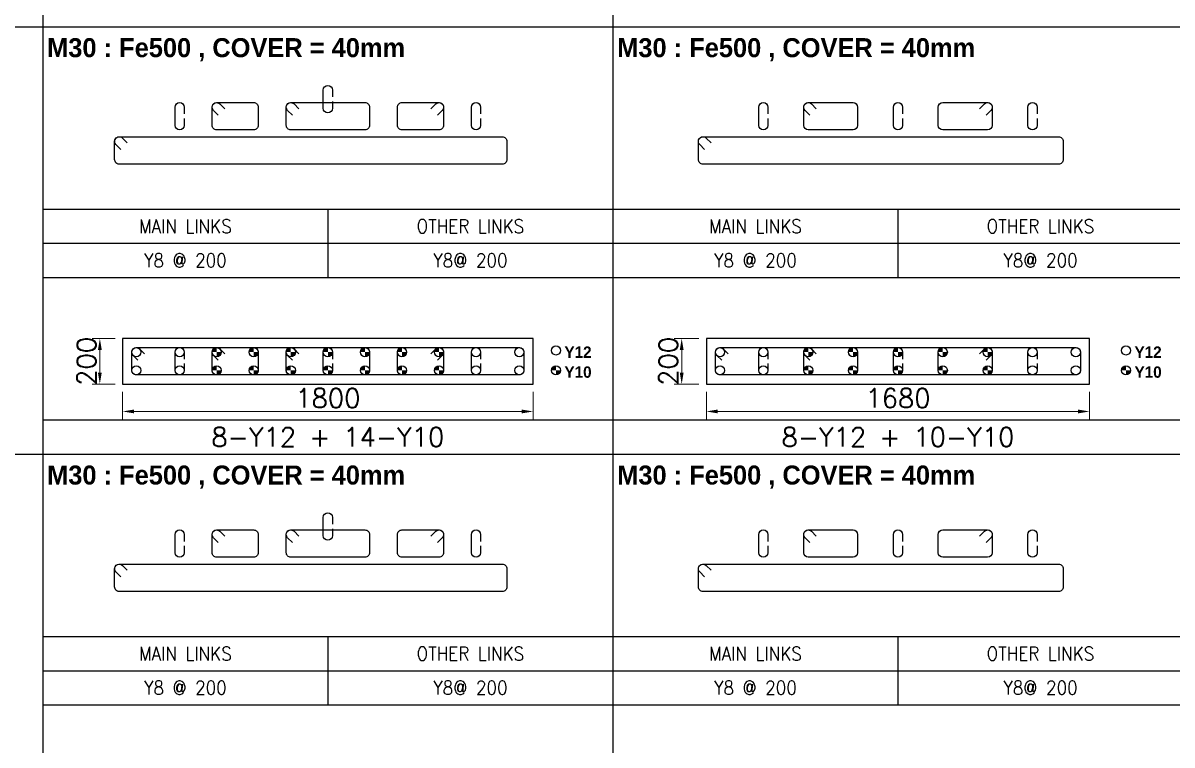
# Model space of a CAD drawing. Header units: millimetres. Extents: x -28707963 to -28231469, y 696001 to 896471.
# Drawn here: x -28330547 to -28315430, y 865218 to 874721 of the extents above; entities that cross this region are included whole.
import ezdxf
from ezdxf.enums import TextEntityAlignment as Align

# ---------------------------------------------------------------- set-up
doc = ezdxf.new("R2010")
doc.units = ezdxf.units.MM
doc.header["$MEASUREMENT"] = 0
doc.header["$PDMODE"] = 34
doc.header["$PDSIZE"] = -8
doc.layers.get('0').update_dxf_attribs({"lineweight": 5})
for name, color, linetype in [('04 NORMAL TEXT.', 4, 'Continuous'), ('09 COL TEXT-SCH', 2, 'Continuous'), ('14 REINF', 6, 'Continuous'), ('22 TABLE FRAME', 5, 'Continuous'), ('23 STIRRUPS', 5, 'Continuous'), ('TEXT', 4, 'Continuous')]:
    doc.layers.add(name, color=color, linetype=linetype)
doc.layers.add('19 COLUMN', color=1, linetype='Continuous', lineweight=25)
doc.styles.add('adani bold', font='')
doc.styles.add('ROMANS', font='simplex.shx')
doc.styles.get('adani bold').set_extended_font_data('Adani Bold', bold=True)
doc.dimstyles.new('D 50', dxfattribs={"dimscale": 100, "dimtxt": 3, "dimasz": 1.5, "dimexe": 1, "dimexo": 1, "dimgap": 0.5, "dimtad": 1, "dimdec": 0, "dimdsep": 46, "dimtxsty": 'ROMANS', "dimcen": 2.5, "dimclrd": 5, "dimclre": 5, "dimclrt": 4, "dimadec": 0, "dimazin": 0, "dimtfac": 1, "dimtdec": 0, "dimtmove": 0, "dimatfit": 3, "dimfxl": 1, "dimlwd": 0, "dimlwe": 0, "dimarcsym": 0})

# ---------------------------------------------------------------- blocks, each defined once
blk = doc.blocks.new('*D822')
at = {"color": 5, "lineweight": 0, "transparency": 16777216}
for p, q in [((-28329236, 869868), (-28329236, 869508)), ((-28323836, 869868), (-28323836, 869508)), ((-28329086, 869608), (-28323986, 869608))]:
    blk.add_line(p, q, dxfattribs=at)
at = {"color": 5, "transparency": 16777216}
for points in [[(-28329086, 869633), (-28329086, 869583), (-28329236, 869608)], [(-28323986, 869583), (-28323986, 869633), (-28323836, 869608)]]:
    blk.add_solid(points, dxfattribs=at)
at = {"layer": 'Defpoints', "color": 0, "transparency": 16777216}
for p in [(-28329236, 869968), (-28323836, 869968), (-28323836, 869608)]:
    blk.add_point(p, dxfattribs=at)
at = {"color": 4, "transparency": 16777216, "insert": (-28326536, 869783), "char_height": 250, "attachment_point": 5, "style": 'ROMANS'}
blk.add_mtext('1800', dxfattribs=at)
blk = doc.blocks.new('*D823')
at = {"color": 5, "lineweight": 0, "transparency": 16777216}
for p, q in [((-28329336, 870568), (-28329636, 870568)), ((-28329536, 870118), (-28329536, 870418)), ((-28329336, 869968), (-28329636, 869968))]:
    blk.add_line(p, q, dxfattribs=at)
at = {"color": 5, "transparency": 16777216}
for points in [[(-28329511, 870418), (-28329561, 870418), (-28329536, 870568)], [(-28329561, 870118), (-28329511, 870118), (-28329536, 869968)]]:
    blk.add_solid(points, dxfattribs=at)
at = {"layer": 'Defpoints', "color": 0, "transparency": 16777216}
for p in [(-28329536, 870568), (-28329236, 870568), (-28329236, 869968)]:
    blk.add_point(p, dxfattribs=at)
at = {"color": 4, "transparency": 16777216, "insert": (-28329711, 870268), "char_height": 250, "attachment_point": 5, "rotation": 90, "style": 'ROMANS'}
blk.add_mtext('200', dxfattribs=at)
blk = doc.blocks.new('*D827')
at = {"color": 5, "lineweight": 0, "transparency": 16777216}
for p, q in [((-28321556, 869868), (-28321556, 869508)), ((-28316516, 869868), (-28316516, 869508)), ((-28321406, 869608), (-28316666, 869608))]:
    blk.add_line(p, q, dxfattribs=at)
at = {"color": 5, "transparency": 16777216}
for points in [[(-28321406, 869633), (-28321406, 869583), (-28321556, 869608)], [(-28316666, 869583), (-28316666, 869633), (-28316516, 869608)]]:
    blk.add_solid(points, dxfattribs=at)
at = {"layer": 'Defpoints', "color": 0, "transparency": 16777216}
for p in [(-28321556, 869968), (-28316516, 869968), (-28316516, 869608)]:
    blk.add_point(p, dxfattribs=at)
at = {"color": 4, "transparency": 16777216, "insert": (-28319036, 869783), "char_height": 250, "attachment_point": 5, "style": 'ROMANS'}
blk.add_mtext('1680', dxfattribs=at)
blk = doc.blocks.new('*D848')
at = {"color": 5, "lineweight": 0, "transparency": 16777216}
for p, q in [((-28321656, 870568), (-28321981, 870568)), ((-28321881, 870118), (-28321881, 870418)), ((-28321656, 869968), (-28321981, 869968))]:
    blk.add_line(p, q, dxfattribs=at)
at = {"color": 5, "transparency": 16777216}
for points in [[(-28321856, 870418), (-28321906, 870418), (-28321881, 870568)], [(-28321906, 870118), (-28321856, 870118), (-28321881, 869968)]]:
    blk.add_solid(points, dxfattribs=at)
at = {"layer": 'Defpoints', "color": 0, "transparency": 16777216}
for p in [(-28321881, 870568), (-28321556, 870568), (-28321556, 869968)]:
    blk.add_point(p, dxfattribs=at)
at = {"color": 4, "transparency": 16777216, "insert": (-28322056, 870268), "char_height": 250, "attachment_point": 5, "rotation": 90, "style": 'ROMANS'}
blk.add_mtext('200', dxfattribs=at)

msp = doc.modelspace()

# ---------------------------------------------------------------- hatches: boundary and pattern name
at = {"layer": '14 REINF'}
h = msp.add_hatch(color=6, dxfattribs=at)
edge = h.paths.add_edge_path(flags=0)
edge.add_line((-28328058.6, 870388.4), (-28327998.6, 870388.4))
edge.add_line((-28327998.6, 870388.4), (-28327998.6, 870448.4))
edge.add_arc((-28327998.6, 870388.4), 60, 90, 180)
edge = h.paths.add_edge_path(flags=0)
edge.add_line((-28327938.6, 870388.4), (-28327998.6, 870388.4))
edge.add_line((-28327998.6, 870388.4), (-28327998.6, 870328.4))
edge.add_arc((-28327998.6, 870388.4), 60, 270, 360)
h = msp.add_hatch(color=6, dxfattribs=at)
edge = h.paths.add_edge_path(flags=0)
edge.add_line((-28327571.1, 870388.4), (-28327511.1, 870388.4))
edge.add_line((-28327511.1, 870388.4), (-28327511.1, 870448.4))
edge.add_arc((-28327511.1, 870388.4), 60, 90, 180)
edge = h.paths.add_edge_path(flags=0)
edge.add_line((-28327451.1, 870388.4), (-28327511.1, 870388.4))
edge.add_line((-28327511.1, 870388.4), (-28327511.1, 870328.4))
edge.add_arc((-28327511.1, 870388.4), 60, 270, 360)
h = msp.add_hatch(color=6, dxfattribs=at)
edge = h.paths.add_edge_path(flags=0)
edge.add_line((-28327083.6, 870388.4), (-28327023.6, 870388.4))
edge.add_line((-28327023.6, 870388.4), (-28327023.6, 870448.4))
edge.add_arc((-28327023.6, 870388.4), 60, 90, 180)
edge = h.paths.add_edge_path(flags=0)
edge.add_line((-28326963.6, 870388.4), (-28327023.6, 870388.4))
edge.add_line((-28327023.6, 870388.4), (-28327023.6, 870328.4))
edge.add_arc((-28327023.6, 870388.4), 60, 270, 360)
h = msp.add_hatch(color=6, dxfattribs=at)
edge = h.paths.add_edge_path(flags=0)
edge.add_line((-28326596.1, 870388.4), (-28326536.1, 870388.4))
edge.add_line((-28326536.1, 870388.4), (-28326536.1, 870448.4))
edge.add_arc((-28326536.1, 870388.4), 60, 90, 180)
edge = h.paths.add_edge_path(flags=0)
edge.add_line((-28326476.1, 870388.4), (-28326536.1, 870388.4))
edge.add_line((-28326536.1, 870388.4), (-28326536.1, 870328.4))
edge.add_arc((-28326536.1, 870388.4), 60, 270, 360)
h = msp.add_hatch(color=6, dxfattribs=at)
edge = h.paths.add_edge_path(flags=0)
edge.add_line((-28326108.6, 870388.4), (-28326048.6, 870388.4))
edge.add_line((-28326048.6, 870388.4), (-28326048.6, 870448.4))
edge.add_arc((-28326048.6, 870388.4), 60, 90, 180)
edge = h.paths.add_edge_path(flags=0)
edge.add_line((-28325988.6, 870388.4), (-28326048.6, 870388.4))
edge.add_line((-28326048.6, 870388.4), (-28326048.6, 870328.4))
edge.add_arc((-28326048.6, 870388.4), 60, 270, 360)
h = msp.add_hatch(color=6, dxfattribs=at)
edge = h.paths.add_edge_path(flags=0)
edge.add_line((-28325621.1, 870388.4), (-28325561.1, 870388.4))
edge.add_line((-28325561.1, 870388.4), (-28325561.1, 870448.4))
edge.add_arc((-28325561.1, 870388.4), 60, 90, 180)
edge = h.paths.add_edge_path(flags=0)
edge.add_line((-28325501.1, 870388.4), (-28325561.1, 870388.4))
edge.add_line((-28325561.1, 870388.4), (-28325561.1, 870328.4))
edge.add_arc((-28325561.1, 870388.4), 60, 270, 360)
h = msp.add_hatch(color=6, dxfattribs=at)
edge = h.paths.add_edge_path(flags=0)
edge.add_line((-28325133.6, 870388.4), (-28325073.6, 870388.4))
edge.add_line((-28325073.6, 870388.4), (-28325073.6, 870448.4))
edge.add_arc((-28325073.6, 870388.4), 60, 90, 180)
edge = h.paths.add_edge_path(flags=0)
edge.add_line((-28325013.6, 870388.4), (-28325073.6, 870388.4))
edge.add_line((-28325073.6, 870388.4), (-28325073.6, 870328.4))
edge.add_arc((-28325073.6, 870388.4), 60, 270, 360)
h = msp.add_hatch(color=6, dxfattribs=at)
edge = h.paths.add_edge_path(flags=0)
edge.add_line((-28320276.1, 870388.4), (-28320216.1, 870388.4))
edge.add_line((-28320216.1, 870388.4), (-28320216.1, 870448.4))
edge.add_arc((-28320216.1, 870388.4), 60, 90, 180)
edge = h.paths.add_edge_path(flags=0)
edge.add_line((-28320156.1, 870388.4), (-28320216.1, 870388.4))
edge.add_line((-28320216.1, 870388.4), (-28320216.1, 870328.4))
edge.add_arc((-28320216.1, 870388.4), 60, 270, 360)
h = msp.add_hatch(color=6, dxfattribs=at)
edge = h.paths.add_edge_path(flags=0)
edge.add_line((-28319686.1, 870388.4), (-28319626.1, 870388.4))
edge.add_line((-28319626.1, 870388.4), (-28319626.1, 870448.4))
edge.add_arc((-28319626.1, 870388.4), 60, 90, 180)
edge = h.paths.add_edge_path(flags=0)
edge.add_line((-28319566.1, 870388.4), (-28319626.1, 870388.4))
edge.add_line((-28319626.1, 870388.4), (-28319626.1, 870328.4))
edge.add_arc((-28319626.1, 870388.4), 60, 270, 360)
h = msp.add_hatch(color=6, dxfattribs=at)
edge = h.paths.add_edge_path(flags=0)
edge.add_line((-28319096.1, 870388.4), (-28319036.1, 870388.4))
edge.add_line((-28319036.1, 870388.4), (-28319036.1, 870448.4))
edge.add_arc((-28319036.1, 870388.4), 60, 90, 180)
edge = h.paths.add_edge_path(flags=0)
edge.add_line((-28318976.1, 870388.4), (-28319036.1, 870388.4))
edge.add_line((-28319036.1, 870388.4), (-28319036.1, 870328.4))
edge.add_arc((-28319036.1, 870388.4), 60, 270, 360)
h = msp.add_hatch(color=6, dxfattribs=at)
edge = h.paths.add_edge_path(flags=0)
edge.add_line((-28318506.1, 870388.4), (-28318446.1, 870388.4))
edge.add_line((-28318446.1, 870388.4), (-28318446.1, 870448.4))
edge.add_arc((-28318446.1, 870388.4), 60, 90, 180)
edge = h.paths.add_edge_path(flags=0)
edge.add_line((-28318386.1, 870388.4), (-28318446.1, 870388.4))
edge.add_line((-28318446.1, 870388.4), (-28318446.1, 870328.4))
edge.add_arc((-28318446.1, 870388.4), 60, 270, 360)
h = msp.add_hatch(color=6, dxfattribs=at)
edge = h.paths.add_edge_path(flags=0)
edge.add_line((-28317916.1, 870388.4), (-28317856.1, 870388.4))
edge.add_line((-28317856.1, 870388.4), (-28317856.1, 870448.4))
edge.add_arc((-28317856.1, 870388.4), 60, 90, 180)
edge = h.paths.add_edge_path(flags=0)
edge.add_line((-28317796.1, 870388.4), (-28317856.1, 870388.4))
edge.add_line((-28317856.1, 870388.4), (-28317856.1, 870328.4))
edge.add_arc((-28317856.1, 870388.4), 60, 270, 360)
h = msp.add_hatch(color=6, dxfattribs=at)
edge = h.paths.add_edge_path(flags=0)
edge.add_line((-28328058.6, 870148.4), (-28327998.6, 870148.4))
edge.add_line((-28327998.6, 870148.4), (-28327998.6, 870208.4))
edge.add_arc((-28327998.6, 870148.4), 60, 90, 180)
edge = h.paths.add_edge_path(flags=0)
edge.add_line((-28327938.6, 870148.4), (-28327998.6, 870148.4))
edge.add_line((-28327998.6, 870148.4), (-28327998.6, 870088.4))
edge.add_arc((-28327998.6, 870148.4), 60, 270, 360)
h = msp.add_hatch(color=6, dxfattribs=at)
edge = h.paths.add_edge_path(flags=0)
edge.add_line((-28327571.1, 870148.4), (-28327511.1, 870148.4))
edge.add_line((-28327511.1, 870148.4), (-28327511.1, 870208.4))
edge.add_arc((-28327511.1, 870148.4), 60, 90, 180)
edge = h.paths.add_edge_path(flags=0)
edge.add_line((-28327451.1, 870148.4), (-28327511.1, 870148.4))
edge.add_line((-28327511.1, 870148.4), (-28327511.1, 870088.4))
edge.add_arc((-28327511.1, 870148.4), 60, 270, 360)
h = msp.add_hatch(color=6, dxfattribs=at)
edge = h.paths.add_edge_path(flags=0)
edge.add_line((-28327083.6, 870148.4), (-28327023.6, 870148.4))
edge.add_line((-28327023.6, 870148.4), (-28327023.6, 870208.4))
edge.add_arc((-28327023.6, 870148.4), 60, 90, 180)
edge = h.paths.add_edge_path(flags=0)
edge.add_line((-28326963.6, 870148.4), (-28327023.6, 870148.4))
edge.add_line((-28327023.6, 870148.4), (-28327023.6, 870088.4))
edge.add_arc((-28327023.6, 870148.4), 60, 270, 360)
h = msp.add_hatch(color=6, dxfattribs=at)
edge = h.paths.add_edge_path(flags=0)
edge.add_line((-28326596.1, 870148.4), (-28326536.1, 870148.4))
edge.add_line((-28326536.1, 870148.4), (-28326536.1, 870208.4))
edge.add_arc((-28326536.1, 870148.4), 60, 90, 180)
edge = h.paths.add_edge_path(flags=0)
edge.add_line((-28326476.1, 870148.4), (-28326536.1, 870148.4))
edge.add_line((-28326536.1, 870148.4), (-28326536.1, 870088.4))
edge.add_arc((-28326536.1, 870148.4), 60, 270, 360)
h = msp.add_hatch(color=6, dxfattribs=at)
edge = h.paths.add_edge_path(flags=0)
edge.add_line((-28326108.6, 870148.4), (-28326048.6, 870148.4))
edge.add_line((-28326048.6, 870148.4), (-28326048.6, 870208.4))
edge.add_arc((-28326048.6, 870148.4), 60, 90, 180)
edge = h.paths.add_edge_path(flags=0)
edge.add_line((-28325988.6, 870148.4), (-28326048.6, 870148.4))
edge.add_line((-28326048.6, 870148.4), (-28326048.6, 870088.4))
edge.add_arc((-28326048.6, 870148.4), 60, 270, 360)
h = msp.add_hatch(color=6, dxfattribs=at)
edge = h.paths.add_edge_path(flags=0)
edge.add_line((-28325621.1, 870148.4), (-28325561.1, 870148.4))
edge.add_line((-28325561.1, 870148.4), (-28325561.1, 870208.4))
edge.add_arc((-28325561.1, 870148.4), 60, 90, 180)
edge = h.paths.add_edge_path(flags=0)
edge.add_line((-28325501.1, 870148.4), (-28325561.1, 870148.4))
edge.add_line((-28325561.1, 870148.4), (-28325561.1, 870088.4))
edge.add_arc((-28325561.1, 870148.4), 60, 270, 360)
h = msp.add_hatch(color=6, dxfattribs=at)
edge = h.paths.add_edge_path(flags=0)
edge.add_line((-28325133.6, 870148.4), (-28325073.6, 870148.4))
edge.add_line((-28325073.6, 870148.4), (-28325073.6, 870208.4))
edge.add_arc((-28325073.6, 870148.4), 60, 90, 180)
edge = h.paths.add_edge_path(flags=0)
edge.add_line((-28325013.6, 870148.4), (-28325073.6, 870148.4))
edge.add_line((-28325073.6, 870148.4), (-28325073.6, 870088.4))
edge.add_arc((-28325073.6, 870148.4), 60, 270, 360)
h = msp.add_hatch(color=6, dxfattribs=at)
edge = h.paths.add_edge_path(flags=0)
edge.add_line((-28323596.1, 870148.4), (-28323536.1, 870148.4))
edge.add_line((-28323536.1, 870148.4), (-28323536.1, 870208.4))
edge.add_arc((-28323536.1, 870148.4), 60, 90, 180)
edge = h.paths.add_edge_path(flags=0)
edge.add_line((-28323476.1, 870148.4), (-28323536.1, 870148.4))
edge.add_line((-28323536.1, 870148.4), (-28323536.1, 870088.4))
edge.add_arc((-28323536.1, 870148.4), 60, 270, 360)
h = msp.add_hatch(color=6, dxfattribs=at)
edge = h.paths.add_edge_path(flags=0)
edge.add_line((-28320276.1, 870148.4), (-28320216.1, 870148.4))
edge.add_line((-28320216.1, 870148.4), (-28320216.1, 870208.4))
edge.add_arc((-28320216.1, 870148.4), 60, 90, 180)
edge = h.paths.add_edge_path(flags=0)
edge.add_line((-28320156.1, 870148.4), (-28320216.1, 870148.4))
edge.add_line((-28320216.1, 870148.4), (-28320216.1, 870088.4))
edge.add_arc((-28320216.1, 870148.4), 60, 270, 360)
h = msp.add_hatch(color=6, dxfattribs=at)
edge = h.paths.add_edge_path(flags=0)
edge.add_line((-28319686.1, 870148.4), (-28319626.1, 870148.4))
edge.add_line((-28319626.1, 870148.4), (-28319626.1, 870208.4))
edge.add_arc((-28319626.1, 870148.4), 60, 90, 180)
edge = h.paths.add_edge_path(flags=0)
edge.add_line((-28319566.1, 870148.4), (-28319626.1, 870148.4))
edge.add_line((-28319626.1, 870148.4), (-28319626.1, 870088.4))
edge.add_arc((-28319626.1, 870148.4), 60, 270, 360)
h = msp.add_hatch(color=6, dxfattribs=at)
edge = h.paths.add_edge_path(flags=0)
edge.add_line((-28319096.1, 870148.4), (-28319036.1, 870148.4))
edge.add_line((-28319036.1, 870148.4), (-28319036.1, 870208.4))
edge.add_arc((-28319036.1, 870148.4), 60, 90, 180)
edge = h.paths.add_edge_path(flags=0)
edge.add_line((-28318976.1, 870148.4), (-28319036.1, 870148.4))
edge.add_line((-28319036.1, 870148.4), (-28319036.1, 870088.4))
edge.add_arc((-28319036.1, 870148.4), 60, 270, 360)
h = msp.add_hatch(color=6, dxfattribs=at)
edge = h.paths.add_edge_path(flags=0)
edge.add_line((-28318506.1, 870148.4), (-28318446.1, 870148.4))
edge.add_line((-28318446.1, 870148.4), (-28318446.1, 870208.4))
edge.add_arc((-28318446.1, 870148.4), 60, 90, 180)
edge = h.paths.add_edge_path(flags=0)
edge.add_line((-28318386.1, 870148.4), (-28318446.1, 870148.4))
edge.add_line((-28318446.1, 870148.4), (-28318446.1, 870088.4))
edge.add_arc((-28318446.1, 870148.4), 60, 270, 360)
h = msp.add_hatch(color=6, dxfattribs=at)
edge = h.paths.add_edge_path(flags=0)
edge.add_line((-28317916.1, 870148.4), (-28317856.1, 870148.4))
edge.add_line((-28317856.1, 870148.4), (-28317856.1, 870208.4))
edge.add_arc((-28317856.1, 870148.4), 60, 90, 180)
edge = h.paths.add_edge_path(flags=0)
edge.add_line((-28317796.1, 870148.4), (-28317856.1, 870148.4))
edge.add_line((-28317856.1, 870148.4), (-28317856.1, 870088.4))
edge.add_arc((-28317856.1, 870148.4), 60, 270, 360)
h = msp.add_hatch(color=6, dxfattribs=at)
edge = h.paths.add_edge_path(flags=0)
edge.add_line((-28316096.1, 870148.4), (-28316036.1, 870148.4))
edge.add_line((-28316036.1, 870148.4), (-28316036.1, 870208.4))
edge.add_arc((-28316036.1, 870148.4), 60, 90, 180)
edge = h.paths.add_edge_path(flags=0)
edge.add_line((-28315976.1, 870148.4), (-28316036.1, 870148.4))
edge.add_line((-28316036.1, 870148.4), (-28316036.1, 870088.4))
edge.add_arc((-28316036.1, 870148.4), 60, 270, 360)

# ---------------------------------------------------------------- linework, layer by layer
msp.add_lwpolyline([(-28341538.8, 788796.2), (-28242181.2, 788796.2), (-28242181.2, 874671.2), (-28341538.8, 874671.2)], close=True)
at = {"layer": '14 REINF', "color": 6}
for centre in [(-28329056.1, 870388.4), (-28328486.1, 870388.4), (-28327998.6, 870388.4), (-28327511.1, 870388.4), (-28327023.6, 870388.4), (-28326536.1, 870388.4), (-28326048.6, 870388.4), (-28325561.1, 870388.4), (-28325073.6, 870388.4), (-28324586.1, 870388.4), (-28324016.1, 870388.4), (-28323536.1, 870410.9), (-28321376.1, 870388.4), (-28320806.1, 870388.4), (-28320216.1, 870388.4), (-28319626.1, 870388.4), (-28319036.1, 870388.4), (-28318446.1, 870388.4), (-28317856.1, 870388.4), (-28317266.1, 870388.4), (-28316696.1, 870388.4), (-28316036.1, 870410.9), (-28329056.1, 870148.4), (-28328486.1, 870148.4), (-28327998.6, 870148.4), (-28327511.1, 870148.4), (-28327023.6, 870148.4), (-28326536.1, 870148.4), (-28326048.6, 870148.4), (-28325561.1, 870148.4), (-28325073.6, 870148.4), (-28324586.1, 870148.4), (-28324016.1, 870148.4), (-28323536.1, 870148.4), (-28321376.1, 870148.4), (-28320806.1, 870148.4), (-28320216.1, 870148.4), (-28319626.1, 870148.4), (-28319036.1, 870148.4), (-28318446.1, 870148.4), (-28317856.1, 870148.4), (-28317266.1, 870148.4), (-28316696.1, 870148.4), (-28316036.1, 870148.4)]:
    msp.add_circle(centre, 60, dxfattribs=at)
at = {"layer": '19 COLUMN', "color": 4}
for points in [[(-28323836.1, 870568.4), (-28329236.1, 870568.4)], [(-28329236.1, 870568.4), (-28329236.1, 869968.4)], [(-28323836.1, 869968.4), (-28323836.1, 870568.4)], [(-28316516.1, 870568.4), (-28321556.1, 870568.4)], [(-28321556.1, 870568.4), (-28321556.1, 869968.4)], [(-28316516.1, 869968.4), (-28316516.1, 870568.4)], [(-28329236.1, 869968.4), (-28323836.1, 869968.4)], [(-28321556.1, 869968.4), (-28316516.1, 869968.4)]]:
    msp.add_lwpolyline(points, dxfattribs=at)
at = {"layer": '22 TABLE FRAME', "color": 5, "linetype": 'Continuous'}
for p, q in [((-28330286.1, 886726.1), (-28330286.1, 863421.2)), ((-28322786.1, 886726.1), (-28322786.1, 863421.2)), ((-28334786.1, 874671.2), (-28275536.1, 874671.2)), ((-28330286.1, 872271.2), (-28275536.1, 872271.2)), ((-28326536.1, 872271.2), (-28326536.1, 871371.2)), ((-28319036.1, 872271.2), (-28319036.1, 871371.2)), ((-28330286.1, 871821.2), (-28275536.1, 871821.2)), ((-28330286.1, 871371.2), (-28275536.1, 871371.2)), ((-28330286.1, 869496.2), (-28275536.1, 869496.2)), ((-28334786.1, 869046.2), (-28245536.1, 869046.2)), ((-28330286.1, 866646.2), (-28275536.1, 866646.2)), ((-28326536.1, 866646.2), (-28326536.1, 865746.2)), ((-28319036.1, 866646.2), (-28319036.1, 865746.2)), ((-28330286.1, 866196.2), (-28275536.1, 866196.2)), ((-28330286.1, 865746.2), (-28275536.1, 865746.2))]:
    msp.add_line(p, q, dxfattribs=at)
at = {"layer": '23 STIRRUPS', "color": 5}
for points in [[(-28326476.1, 873688.4), (-28326476.1, 873598.4, -1), (-28326596.1, 873598.4), (-28326596.1, 873838.4, -1), (-28326476.1, 873838.4), (-28326476.1, 873748.4)], [(-28328426.1, 873463.4), (-28328426.1, 873373.4, -1), (-28328546.1, 873373.4), (-28328546.1, 873613.4, -1), (-28328426.1, 873613.4), (-28328426.1, 873523.4)], [(-28327977.4, 873507.3), (-28328041, 873570.9, -0.668178), (-28327998.6, 873673.4), (-28327511.1, 873673.4, -0.4142136), (-28327451.1, 873613.4), (-28327451.1, 873373.4, -0.4142136), (-28327511.1, 873313.4), (-28327998.6, 873313.4, -0.4142136), (-28328058.6, 873373.4), (-28328058.6, 873613.4, -0.6681793), (-28327956.2, 873655.8), (-28327892.5, 873592.1)], [(-28327002.4, 873507.3), (-28327066, 873570.9, -0.668178), (-28327023.6, 873673.4), (-28326048.6, 873673.4, -0.4142136), (-28325988.6, 873613.4), (-28325988.6, 873373.4, -0.4142136), (-28326048.6, 873313.4), (-28327023.6, 873313.4, -0.4142136), (-28327083.6, 873373.4), (-28327083.6, 873613.4, -0.6681793), (-28326981.2, 873655.8), (-28326917.5, 873592.1)], [(-28325179.7, 873592.1), (-28325116, 873655.8, -0.6681793), (-28325013.6, 873613.4), (-28325013.6, 873373.4, -0.4142136), (-28325073.6, 873313.4), (-28325561.1, 873313.4, -0.4142136), (-28325621.1, 873373.4), (-28325621.1, 873613.4, -0.4142136), (-28325561.1, 873673.4), (-28325073.6, 873673.4, -0.668178), (-28325031.2, 873570.9), (-28325094.8, 873507.3)], [(-28324526.1, 873463.4), (-28324526.1, 873373.4, -1), (-28324646.1, 873373.4), (-28324646.1, 873613.4, -1), (-28324526.1, 873613.4), (-28324526.1, 873523.4)], [(-28320746.1, 873463.4), (-28320746.1, 873373.4, -1), (-28320866.1, 873373.4), (-28320866.1, 873613.4, -1), (-28320746.1, 873613.4), (-28320746.1, 873523.4)], [(-28320194.9, 873507.3), (-28320258.5, 873570.9, -0.6680424), (-28320216.1, 873673.4), (-28319626.1, 873673.4, -0.4141037), (-28319566.1, 873613.4), (-28319566.1, 873373.4, -0.4141037), (-28319626.1, 873313.4), (-28320216.1, 873313.4, -0.4141037), (-28320276.1, 873373.4), (-28320276.1, 873613.4, -0.6681793), (-28320173.6, 873655.8), (-28320110, 873592.1)], [(-28318976.1, 873463.4), (-28318976.1, 873373.4, -1), (-28319096.1, 873373.4), (-28319096.1, 873613.4, -1), (-28318976.1, 873613.4), (-28318976.1, 873523.4)], [(-28317962.2, 873592.1), (-28317898.6, 873655.8, -0.6681793), (-28317796.1, 873613.4), (-28317796.1, 873373.4, -0.4141037), (-28317856.1, 873313.4), (-28318446.1, 873313.4, -0.4141037), (-28318506.1, 873373.4), (-28318506.1, 873613.4, -0.4141037), (-28318446.1, 873673.4), (-28317856.1, 873673.4, -0.6680424), (-28317813.7, 873570.9), (-28317877.3, 873507.3)], [(-28317206.1, 873463.4), (-28317206.1, 873373.4, -1), (-28317326.1, 873373.4), (-28317326.1, 873613.4, -1), (-28317206.1, 873613.4), (-28317206.1, 873523.4)], [(-28329259.9, 873057.3), (-28329323.5, 873120.9, -0.668178), (-28329281.1, 873223.4), (-28324241.1, 873223.4, -0.4142136), (-28324181.1, 873163.4), (-28324181.1, 872923.4, -0.4142136), (-28324241.1, 872863.4), (-28329281.1, 872863.4, -0.4142136), (-28329341.1, 872923.4), (-28329341.1, 873163.4, -0.6681793), (-28329238.7, 873205.8), (-28329175, 873142.1)], [(-28321579.9, 873057.3), (-28321643.5, 873120.9, -0.668178), (-28321601.1, 873223.4), (-28316921.1, 873223.4, -0.4142136), (-28316861.1, 873163.4), (-28316861.1, 872923.4, -0.4142136), (-28316921.1, 872863.4), (-28321601.1, 872863.4, -0.4142136), (-28321661.1, 872923.4), (-28321661.1, 873163.4, -0.6681793), (-28321558.7, 873205.8), (-28321495, 873142.1)], [(-28329034.9, 870282.3), (-28329098.5, 870345.9, -0.668178), (-28329056.1, 870448.4), (-28324016.1, 870448.4, -0.4142136), (-28323956.1, 870388.4), (-28323956.1, 870148.4, -0.4142136), (-28324016.1, 870088.4), (-28329056.1, 870088.4, -0.4142136), (-28329116.1, 870148.4), (-28329116.1, 870388.4, -0.6681793), (-28329013.7, 870430.8), (-28328950, 870367.1)], [(-28328426.1, 870238.4), (-28328426.1, 870148.4, -1), (-28328546.1, 870148.4), (-28328546.1, 870388.4, -1), (-28328426.1, 870388.4), (-28328426.1, 870298.4)], [(-28327977.4, 870282.3), (-28328041, 870345.9, -0.668178), (-28327998.6, 870448.4), (-28327511.1, 870448.4, -0.4142136), (-28327451.1, 870388.4), (-28327451.1, 870148.4, -0.4142136), (-28327511.1, 870088.4), (-28327998.6, 870088.4, -0.4142136), (-28328058.6, 870148.4), (-28328058.6, 870388.4, -0.6681793), (-28327956.2, 870430.8), (-28327892.5, 870367.1)], [(-28327002.4, 870282.3), (-28327066, 870345.9, -0.668178), (-28327023.6, 870448.4), (-28326048.6, 870448.4, -0.4142136), (-28325988.6, 870388.4), (-28325988.6, 870148.4, -0.4142136), (-28326048.6, 870088.4), (-28327023.6, 870088.4, -0.4142136), (-28327083.6, 870148.4), (-28327083.6, 870388.4, -0.6681793), (-28326981.2, 870430.8), (-28326917.5, 870367.1)], [(-28326476.1, 870238.4), (-28326476.1, 870148.4, -1), (-28326596.1, 870148.4), (-28326596.1, 870388.4, -1), (-28326476.1, 870388.4), (-28326476.1, 870298.4)], [(-28325179.7, 870367.1), (-28325116, 870430.8, -0.6681793), (-28325013.6, 870388.4), (-28325013.6, 870148.4, -0.4142136), (-28325073.6, 870088.4), (-28325561.1, 870088.4, -0.4142136), (-28325621.1, 870148.4), (-28325621.1, 870388.4, -0.4142136), (-28325561.1, 870448.4), (-28325073.6, 870448.4, -0.668178), (-28325031.2, 870345.9), (-28325094.8, 870282.3)], [(-28324526.1, 870238.4), (-28324526.1, 870148.4, -1), (-28324646.1, 870148.4), (-28324646.1, 870388.4, -1), (-28324526.1, 870388.4), (-28324526.1, 870298.4)], [(-28321354.9, 870282.3), (-28321418.5, 870345.9, -0.668178), (-28321376.1, 870448.4), (-28316696.1, 870448.4, -0.4142136), (-28316636.1, 870388.4), (-28316636.1, 870148.4, -0.4142136), (-28316696.1, 870088.4), (-28321376.1, 870088.4, -0.4142136), (-28321436.1, 870148.4), (-28321436.1, 870388.4, -0.6681793), (-28321333.7, 870430.8), (-28321270, 870367.1)], [(-28320746.1, 870238.4), (-28320746.1, 870148.4, -1), (-28320866.1, 870148.4), (-28320866.1, 870388.4, -1), (-28320746.1, 870388.4), (-28320746.1, 870298.4)], [(-28320194.9, 870282.3), (-28320258.5, 870345.9, -0.6680424), (-28320216.1, 870448.4), (-28319626.1, 870448.4, -0.4141037), (-28319566.1, 870388.4), (-28319566.1, 870148.4, -0.4141037), (-28319626.1, 870088.4), (-28320216.1, 870088.4, -0.4141037), (-28320276.1, 870148.4), (-28320276.1, 870388.4, -0.6681793), (-28320173.6, 870430.8), (-28320110, 870367.1)], [(-28318976.1, 870238.4), (-28318976.1, 870148.4, -1), (-28319096.1, 870148.4), (-28319096.1, 870388.4, -1), (-28318976.1, 870388.4), (-28318976.1, 870298.4)], [(-28317962.2, 870367.1), (-28317898.6, 870430.8, -0.6681793), (-28317796.1, 870388.4), (-28317796.1, 870148.4, -0.4141037), (-28317856.1, 870088.4), (-28318446.1, 870088.4, -0.4141037), (-28318506.1, 870148.4), (-28318506.1, 870388.4, -0.4141037), (-28318446.1, 870448.4), (-28317856.1, 870448.4, -0.6680424), (-28317813.7, 870345.9), (-28317877.3, 870282.3)], [(-28317206.1, 870238.4), (-28317206.1, 870148.4, -1), (-28317326.1, 870148.4), (-28317326.1, 870388.4, -1), (-28317206.1, 870388.4), (-28317206.1, 870298.4)], [(-28326476.1, 868063.4), (-28326476.1, 867973.4, -1), (-28326596.1, 867973.4), (-28326596.1, 868213.4, -1), (-28326476.1, 868213.4), (-28326476.1, 868123.4)], [(-28328426.1, 867838.4), (-28328426.1, 867748.4, -1), (-28328546.1, 867748.4), (-28328546.1, 867988.4, -1), (-28328426.1, 867988.4), (-28328426.1, 867898.4)], [(-28327977.4, 867882.3), (-28328041, 867945.9, -0.668178), (-28327998.6, 868048.4), (-28327511.1, 868048.4, -0.4142136), (-28327451.1, 867988.4), (-28327451.1, 867748.4, -0.4142136), (-28327511.1, 867688.4), (-28327998.6, 867688.4, -0.4142136), (-28328058.6, 867748.4), (-28328058.6, 867988.4, -0.6681793), (-28327956.2, 868030.8), (-28327892.5, 867967.1)], [(-28327002.4, 867882.3), (-28327066, 867945.9, -0.668178), (-28327023.6, 868048.4), (-28326048.6, 868048.4, -0.4142136), (-28325988.6, 867988.4), (-28325988.6, 867748.4, -0.4142136), (-28326048.6, 867688.4), (-28327023.6, 867688.4, -0.4142136), (-28327083.6, 867748.4), (-28327083.6, 867988.4, -0.6681793), (-28326981.2, 868030.8), (-28326917.5, 867967.1)], [(-28325179.7, 867967.1), (-28325116, 868030.8, -0.6681793), (-28325013.6, 867988.4), (-28325013.6, 867748.4, -0.4142136), (-28325073.6, 867688.4), (-28325561.1, 867688.4, -0.4142136), (-28325621.1, 867748.4), (-28325621.1, 867988.4, -0.4142136), (-28325561.1, 868048.4), (-28325073.6, 868048.4, -0.668178), (-28325031.2, 867945.9), (-28325094.8, 867882.3)], [(-28324526.1, 867838.4), (-28324526.1, 867748.4, -1), (-28324646.1, 867748.4), (-28324646.1, 867988.4, -1), (-28324526.1, 867988.4), (-28324526.1, 867898.4)], [(-28320746.1, 867838.4), (-28320746.1, 867748.4, -1), (-28320866.1, 867748.4), (-28320866.1, 867988.4, -1), (-28320746.1, 867988.4), (-28320746.1, 867898.4)], [(-28320194.9, 867882.3), (-28320258.5, 867945.9, -0.6680424), (-28320216.1, 868048.4), (-28319626.1, 868048.4, -0.4141037), (-28319566.1, 867988.4), (-28319566.1, 867748.4, -0.4141037), (-28319626.1, 867688.4), (-28320216.1, 867688.4, -0.4141037), (-28320276.1, 867748.4), (-28320276.1, 867988.4, -0.6681793), (-28320173.6, 868030.8), (-28320110, 867967.1)], [(-28318976.1, 867838.4), (-28318976.1, 867748.4, -1), (-28319096.1, 867748.4), (-28319096.1, 867988.4, -1), (-28318976.1, 867988.4), (-28318976.1, 867898.4)], [(-28317962.2, 867967.1), (-28317898.6, 868030.8, -0.6681793), (-28317796.1, 867988.4), (-28317796.1, 867748.4, -0.4141037), (-28317856.1, 867688.4), (-28318446.1, 867688.4, -0.4141037), (-28318506.1, 867748.4), (-28318506.1, 867988.4, -0.4141037), (-28318446.1, 868048.4), (-28317856.1, 868048.4, -0.6680424), (-28317813.7, 867945.9), (-28317877.3, 867882.3)], [(-28317206.1, 867838.4), (-28317206.1, 867748.4, -1), (-28317326.1, 867748.4), (-28317326.1, 867988.4, -1), (-28317206.1, 867988.4), (-28317206.1, 867898.4)], [(-28329259.9, 867432.3), (-28329323.5, 867495.9, -0.668178), (-28329281.1, 867598.4), (-28324241.1, 867598.4, -0.4142136), (-28324181.1, 867538.4), (-28324181.1, 867298.4, -0.4142136), (-28324241.1, 867238.4), (-28329281.1, 867238.4, -0.4142136), (-28329341.1, 867298.4), (-28329341.1, 867538.4, -0.6681793), (-28329238.7, 867580.8), (-28329175, 867517.1)], [(-28321579.9, 867432.3), (-28321643.5, 867495.9, -0.668178), (-28321601.1, 867598.4), (-28316921.1, 867598.4, -0.4142136), (-28316861.1, 867538.4), (-28316861.1, 867298.4, -0.4142136), (-28316921.1, 867238.4), (-28321601.1, 867238.4, -0.4142136), (-28321661.1, 867298.4), (-28321661.1, 867538.4, -0.6681793), (-28321558.7, 867580.8), (-28321495, 867517.1)]]:
    msp.add_lwpolyline(points, format="xyb", dxfattribs=at)

# ---------------------------------------------------------------- texts
at = {"layer": '04 NORMAL TEXT.', "color": 4, "style": 'ROMANS', "width": 0.9}
for s, p in [('MAIN LINKS', (-28328411.1, 872046.2)), ('OTHER LINKS', (-28324661.1, 872046.2)), ('MAIN LINKS', (-28320911.1, 872046.2)), ('OTHER LINKS', (-28317161.1, 872046.2)), ('Y8 @ 200', (-28328411.1, 871596.2)), ('Y8@ 200', (-28324661.1, 871596.2)), ('Y8 @ 200', (-28320911.1, 871596.2)), ('Y8@ 200', (-28317161.1, 871596.2)), ('MAIN LINKS', (-28328411.1, 866421.2)), ('OTHER LINKS', (-28324661.1, 866421.2)), ('MAIN LINKS', (-28320911.1, 866421.2)), ('OTHER LINKS', (-28317161.1, 866421.2)), ('Y8 @ 200', (-28328411.1, 865971.2)), ('Y8@ 200', (-28324661.1, 865971.2)), ('Y8 @ 200', (-28320911.1, 865971.2)), ('Y8@ 200', (-28317161.1, 865971.2))]:
    msp.add_text(s, height=180, dxfattribs=at).set_placement(p, align=Align.MIDDLE_CENTER)
at = {"layer": '09 COL TEXT-SCH', "color": 3, "linetype": 'Continuous', "style": 'ROMANS'}
for s, p in [('8-Y12 + 14-Y10', (-28326536.1, 869271.2)), ('8-Y12 + 10-Y10', (-28319036.1, 869271.2))]:
    msp.add_text(s, height=250, dxfattribs=at).set_placement(p, align=Align.MIDDLE_CENTER)
at = {"layer": 'TEXT', "style": 'adani bold'}
for p in [(-28330229.8, 874271.2), (-28322729.8, 874271.2), (-28330229.8, 868646.2), (-28322729.8, 868646.2)]:
    msp.add_text('M30 : Fe500 , COVER = 40mm', height=250, dxfattribs=at).set_placement(p)
for s, p in [('Y12', (-28323423.6, 870388.7)), ('Y12', (-28315923.6, 870388.7)), ('Y10', (-28323423.6, 870126.2)), ('Y10', (-28315923.6, 870126.2))]:
    msp.add_text(s, height=150, dxfattribs=at).set_placement(p, align=Align.MIDDLE_LEFT)

# ---------------------------------------------------------------- dimensions: what is measured, and where the dimension line sits
for base, p1, p2, override, picture, middle in [((-28329536.1, 870568.4), (-28329236.1, 869968.4), (-28329236.1, 870568.4), {"dimtxt": 2.5}, '*D823', (-28329536.1, 870268.4)), ((-28321881.1, 870568.4), (-28321556.1, 869968.4), (-28321556.1, 870568.4), {"dimtxt": 2.5, "dimtxsty": 'ROMANS'}, '*D848', (-28321881.1, 870268.4))]:
    dim = msp.add_linear_dim(base=base, p1=p1, p2=p2, angle=90, text='200', dimstyle='D 50', override=override)
    dim.commit()
    dim.dimension.update_dxf_attribs({"geometry": picture, "text_midpoint": middle, "dimtype": 161})
for p1, p2, text, picture, middle in [((-28329236.1, 869968.4), (-28323836.1, 869968.4), '1800', '*D822', (-28326536.1, 869783.4)), ((-28321556.1, 869968.4), (-28316516.1, 869968.4), '1680', '*D827', (-28319036.1, 869783.4))]:
    dim = msp.add_aligned_dim(p1=p1, p2=p2, distance=-360, text=text, dimstyle='D 50', override={"dimtxt": 2.5})
    dim.commit()
    dim.dimension.update_dxf_attribs({"geometry": picture, "text_midpoint": middle})

doc.saveas('drawing.dxf')
